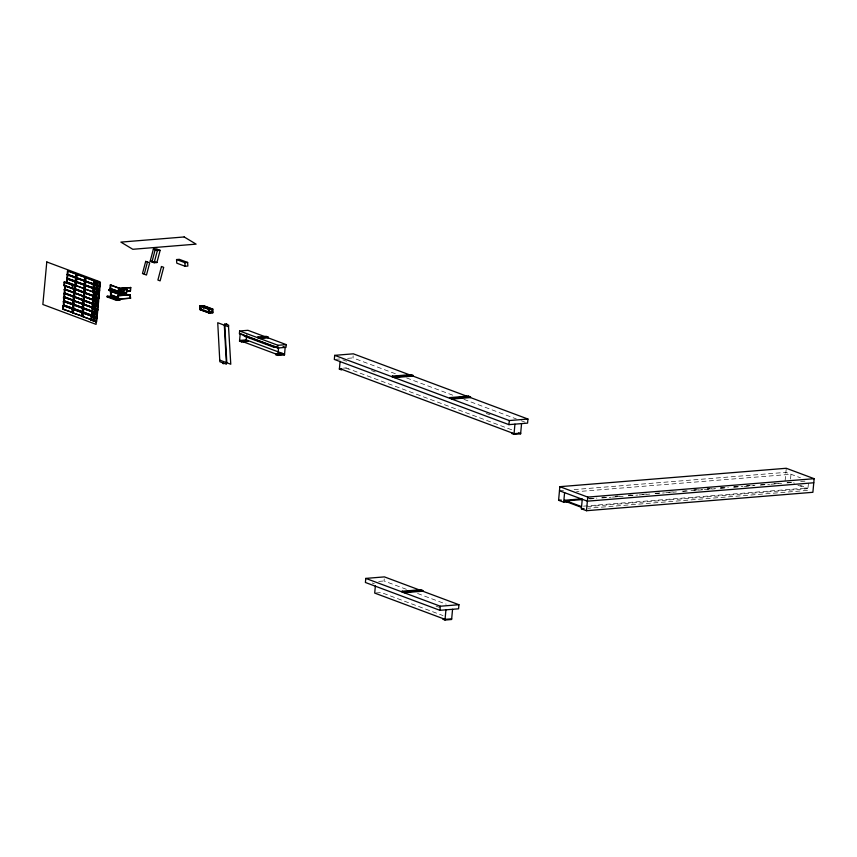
<?xml version="1.0" encoding="UTF-8"?>
<svg xmlns="http://www.w3.org/2000/svg" width="857" height="857" viewBox="0 0 857 857"><rect width="100%" height="100%" fill="white"/><g stroke="black" fill="none" stroke-linecap="round" stroke-linejoin="round"><path stroke-width="0.64" stroke-dasharray="4.29 3.21" d="M346.003 368.606L346.067 367.921L343.421 368.135M348.135 369.399L348.199 368.714M395.366 373.748L352.955 357.905L353.148 355.869M406.4 589.316L384.043 580.971L384.236 578.925M785.108 480.691L786.265 468.276M790.55 479.031L790.99 474.264L576.568 491.693M587.484 506.573L807.23 488.704L807.294 487.965L800.309 485.351M808.44 483.241L807.776 490.386L588.031 508.255M335.655 359.319L339.651 358.987M347.631 358.344L352.955 357.905M559.482 490.761L563.467 490.44M574.126 489.572L785.88 472.357L800.438 477.788M588.555 498.335L591.223 498.121M601.871 497.253L604.539 497.028M615.197 496.171L617.854 495.946M628.513 495.089L631.17 494.864M693.774 489.776L696.43 489.561M707.089 488.694L709.746 488.479M720.405 487.612L723.072 487.397M733.721 486.53L736.388 486.315M747.036 485.448L749.704 485.233M588.909 498.731L596.901 498.078M602.235 497.649L608.888 497.103M615.551 496.557L622.214 496.021M628.867 495.475L635.53 494.939M642.182 494.393L648.845 493.857M655.509 493.311L662.161 492.775M668.824 492.229L675.477 491.693M682.14 491.147L688.803 490.611M694.127 490.172L702.119 489.518M707.443 489.09L715.434 488.436M720.758 488.008L727.422 487.462M734.085 486.926L740.737 486.38M746.061 485.951L754.053 485.298M760.716 484.762L767.379 484.216M774.032 483.68L780.695 483.134M787.347 482.598L794.011 482.052M800.674 481.516L807.326 480.97M589.82 498.956L596.483 498.42M601.807 497.981L611.127 497.231M612.466 497.124L623.114 496.257M628.438 495.817L637.769 495.067M639.097 494.95L649.756 494.093M655.08 493.653L664.4 492.893M665.728 492.786L676.387 491.918M683.05 491.382L689.703 490.836M691.031 490.729L703.019 489.754M704.358 489.647L715.006 488.779M720.341 488.351L728.321 487.697M733.656 487.269L742.976 486.508M744.304 486.401L754.963 485.533M760.288 485.105L769.607 484.344M770.946 484.237L781.595 483.369M786.93 482.941L790.925 482.609L790.99 481.87L794.482 483.177M583.553 506.155L807.294 487.965M378.719 581.4L384.043 580.971M376.03 592.969L381.322 592.541L443.037 615.594M797.91 485.223L807.23 488.704M406.593 377.937L452.732 395.173M463.958 399.362L516.342 418.934M521.335 420.798L525.073 422.19M342.821 359.865L346.56 361.268M371.51 370.578L375.248 371.981M486.251 413.438L489.99 414.831M346.067 367.921L513.193 430.343M417.584 593.494L446.143 604.164M436.063 606.145L439.759 607.527M372.174 582.985L374.305 583.778"/><path stroke-width="1.29" d="M63.782 285.499L64.093 282.092L64.789 282.092L73.134 285.21L72.824 288.605L63.782 285.499L72.824 288.605M64.479 285.488L64.789 282.092M93.509 292.323L93.724 295.965L84.457 292.505L84.232 288.863L94.088 292.28L66.471 282.189L66.792 278.793L75.823 281.899L75.47 285.552L76.166 285.542L76.477 282.146L75.791 282.146L84.822 285.263L84.768 292.355L84.19 292.398L74.913 288.938L74.698 285.306L75.277 285.252L75.502 288.895L84.768 292.355M66.846 278.214L75.877 281.321L66.846 278.214L67.157 274.808L67.853 274.797L76.198 277.914L75.844 281.567L84.19 284.685L84.875 284.685L85.197 281.278L76.155 278.171L85.197 281.278M67.178 274.336L76.219 277.443L67.178 274.336L67.499 270.93L68.185 270.93L76.53 274.047L76.177 277.7L84.522 280.817L85.218 280.807L85.529 277.4L76.498 274.294L85.529 277.4M84.136 285.263L83.815 288.67L84.511 288.659L67.167 282.189L67.478 278.782M67.532 278.204L67.853 274.797M67.874 274.326L68.185 270.93M72.127 288.616L72.449 285.21L64.093 282.092M75.523 277.454L75.844 274.047L67.499 270.93M66.792 278.793L75.137 281.91L74.816 285.306L75.512 285.306M75.191 281.332L75.502 277.925L67.157 274.808M84.875 284.685L76.53 281.567L76.851 278.161M85.218 280.807L76.873 277.689L77.184 274.283M84.19 284.685L84.5 281.289M84.522 280.817L84.843 277.411M84.618 285.445L84.307 288.852L84.993 288.841L85.314 285.445L84.618 285.445L93.659 288.563L93.338 291.958L92.652 291.969L92.963 288.563M84.672 284.867L84.993 281.471L85.679 281.46L94.024 284.578L93.713 287.984L84.672 284.867L93.713 287.984M85.014 281L85.325 277.593L86.021 277.582L94.366 280.7L94.045 284.106L85.014 281L94.045 284.106M85.368 284.867L85.679 281.46M85.7 280.989L86.021 277.582M93.017 287.984L93.338 284.588L84.993 281.471M93.359 284.117L93.67 280.71L85.325 277.593M90.885 320.036L91.206 316.64L91.892 316.629L94.109 317.465L93.799 320.861L90.885 320.036L93.799 320.861M91.442 315.655L91.753 312.248L92.449 312.248L94.666 313.073L94.345 316.479L91.442 315.655L94.345 316.479M91.806 311.712L92.117 308.306L92.813 308.306L95.031 309.131L94.709 312.537L91.806 311.712L92.492 311.702L92.813 308.306M95.063 308.713L92.16 307.899L92.47 304.492L93.167 304.481L95.384 305.317L95.063 308.713L82.797 304.353L83.022 307.995L92.288 311.455M92.835 300.582L92.524 303.989L95.427 304.803L95.748 301.407L92.835 300.582L95.748 301.407M93.199 296.64L92.888 300.036L95.791 300.861L96.113 297.465L93.199 296.64L96.113 297.465M93.242 296.222L93.552 292.826L94.249 292.815L96.466 293.64L96.145 297.047L93.242 296.222L96.145 297.047M94.441 284.235L94.752 280.839L95.448 280.828L97.666 281.664L97.344 285.06L94.441 284.235L97.344 285.06M93.799 292.108L94.12 288.702L94.806 288.702L97.023 289.527L96.712 292.933L93.799 292.108L96.712 292.933M94.163 288.166L94.484 284.76L95.17 284.76L97.387 285.585L97.077 288.991L94.163 288.166L97.077 288.991M91.581 320.036L91.892 316.629M92.127 315.644L92.449 312.248M92.845 307.888L93.167 304.481M93.209 303.978L93.531 300.571M93.574 300.036L93.895 296.629M93.927 296.222L94.249 292.815M95.127 284.235L95.448 280.828M94.495 292.098L94.806 288.702M94.859 288.156L95.17 284.76M93.102 320.872L93.424 317.465L91.206 316.64M93.659 316.479L93.97 313.084L91.753 312.248M94.024 312.537L94.334 309.141L92.117 308.306M94.377 308.724L94.688 305.317L92.47 304.492M95.427 304.803L94.741 304.813L95.052 301.407M95.791 300.861L95.106 300.871L95.416 297.465M95.459 297.058L95.77 293.651L93.552 292.826M96.659 285.07L96.97 281.664L94.752 280.839M96.016 292.933L96.338 289.537L94.12 288.702M96.38 288.991L96.702 285.595L94.484 284.76M93.659 321.075L93.97 317.668L94.666 317.668L96.884 318.493L96.562 321.9L93.659 321.075L96.562 321.9M94.184 316.683L94.506 313.276L95.191 313.276L97.409 314.101L97.098 317.497L94.184 316.683L97.098 317.497M94.549 312.741L94.87 309.334L95.556 309.334L97.773 310.159L97.462 313.555L94.549 312.741L97.462 313.555M94.902 308.916L95.223 305.52L95.909 305.51L98.126 306.345L97.816 309.741L94.902 308.916L97.816 309.741M95.266 305.006L95.588 301.61L96.273 301.6L98.491 302.435L98.18 305.831L95.266 305.006L98.18 305.831M95.63 301.064L95.952 297.668L96.637 297.658L98.855 298.482L98.544 301.889L95.63 301.064L98.544 301.889M95.984 297.25L96.305 293.844L96.991 293.844L99.208 294.669L98.898 298.075L95.984 297.25L98.898 298.075M96.38 293.073L96.691 289.666L97.387 289.666L99.605 290.491L99.283 293.887L96.38 293.073L99.283 293.887M96.745 289.13L97.055 285.724L97.752 285.724L99.969 286.549L99.648 289.945L96.745 289.13L99.648 289.945M97.205 285.274L97.516 281.867L98.212 281.867L100.43 282.692L100.108 286.099L97.205 285.274L100.108 286.099M94.345 321.064L94.666 317.668M94.881 316.672L95.191 313.276M95.245 312.73L95.556 309.334M95.598 308.916L95.909 305.51M95.963 305.006L96.273 301.6M96.327 301.064L96.637 297.658M96.68 297.25L96.991 293.844M97.066 293.062L97.387 289.666M97.43 289.12L97.752 285.724M97.891 285.263L98.212 281.867M95.877 321.9L96.188 318.504L93.97 317.668M96.402 317.508L96.723 314.101L94.506 313.276M96.766 313.566L97.087 310.159L94.87 309.334M97.12 309.752L97.441 306.345L95.223 305.52M97.484 305.842L97.805 302.435L95.588 301.61M97.848 301.9L98.169 298.493L95.952 297.668M98.201 298.075L98.523 294.679L96.305 293.844M98.598 293.897L98.909 290.491L96.691 289.666M98.962 289.955L99.273 286.549L97.055 285.724M99.423 286.099L99.733 282.703L97.516 281.867M107.168 296.918L107.232 296.201L110.564 296.179L119.83 299.639L119.755 300.346L116.434 300.378L107.168 296.918L110.489 296.886L119.755 300.346M109.953 288.434L110.264 285.038L110.96 285.027L119.305 288.145L118.994 291.551L109.953 288.434L118.994 291.551M110.649 288.434L110.96 285.027M110.489 296.886L110.564 296.179M116.434 300.378L116.498 299.661L107.232 296.201M118.298 291.551L118.62 288.156L110.264 285.038M119.616 288.263L119.605 291.841L119.616 288.263L130.746 287.566L130.425 290.962L126.825 291.262M120.419 292.151L120.73 288.745L121.426 288.734L123.633 289.57L123.322 292.965L120.419 292.151L123.322 292.965M121.105 292.141L121.426 288.734M122.626 292.976L122.947 289.57L120.73 288.745M123.472 293.019L123.783 289.623L126.665 289.387L126.643 292.965L123.472 293.019L126.643 292.965M123.772 293.201L123.783 289.623M126.343 292.794L126.665 289.387M130.425 290.962L130.446 287.384M219.97 360.208L230.779 364.246L228.53 326.763L217.732 322.725L219.831 361.74L226.419 364.204L224.32 325.189M222.884 362.886L223.291 363.829L223.366 363.068M226.452 324.396L226.527 323.625L226.934 324.578M228.53 326.763L228.68 325.232L224.716 323.742L226.816 362.757M239.639 330.984L239.392 333.705L277.722 348.017L286.002 347.342L286.259 344.621L247.93 330.309L239.639 330.984L277.968 345.296L286.259 344.621M241.653 341.911L241.717 341.236L248.348 340.69L248.284 341.375L241.653 341.911L239.521 341.118L240.217 333.63L244.481 335.226L244.384 336.244L274.197 347.374L276.404 347.203L246.591 336.062L244.384 336.244M248.284 341.375L246.152 340.583L246.687 335.044M257.807 337.058L257.743 337.744L266.024 337.069L266.088 336.383L257.807 337.058L259.939 337.851L268.22 337.176L268.155 337.862L259.875 338.536L259.939 337.851M274.197 347.374L274.294 346.357L278.546 347.953L277.85 355.43L284.481 354.894L285.177 347.406L283.046 346.614M277.85 355.43L275.729 354.637L275.793 353.962L282.414 353.416L282.349 354.102L284.481 354.894M277.722 348.017L277.968 345.296M334.701 355.344L334.316 359.426L508.929 424.644L527.569 423.122L527.944 419.041L353.341 353.823L334.701 355.344L509.315 420.551L527.944 419.041M341.568 369.26L341.504 369.935L339.383 369.142L340.1 361.322M365.789 578.4L365.403 582.481L439.93 610.313L458.57 608.802L458.945 604.721L384.429 576.89L365.789 578.4L440.305 606.231L458.945 604.721M392.26 376.137L392.195 376.812L410.835 375.302L410.899 374.616L392.26 376.137L394.391 376.93L413.02 375.42L412.956 376.094L394.327 377.605L394.391 376.93M375.366 585.942L374.702 593.076L445.051 619.354L451.671 618.818M402.04 591.244L401.987 591.919L420.616 590.409L420.68 589.723L402.04 591.244L404.172 592.037L422.812 590.527L422.747 591.201L404.108 592.712L404.172 592.037M449.754 397.605L449.689 398.291L468.329 396.77L468.393 396.095L449.754 397.605L451.885 398.398L470.514 396.887L470.45 397.573L451.821 399.083L451.885 398.398M439.93 610.313L440.305 606.231M442.919 618.561L442.855 619.236L444.987 620.039L451.618 619.493L452.56 609.295M444.987 620.039L445.929 609.83M508.929 424.644L509.315 420.551M511.929 432.881L511.865 433.567L513.996 434.36L520.617 433.813L521.559 423.615M513.996 434.36L514.939 424.151M569.027 501.763L563.702 502.191L558.593 500.284L559.857 486.68L786.265 468.276L814.15 478.688L812.886 492.293L586.477 510.708L581.367 508.79L582.257 499.267M563.702 502.191L564.592 492.668M564.581 500.284L580.896 506.369L580.821 507.108L564.517 501.013L564.581 500.284L581.892 498.87M586.477 510.708L587.741 497.092L559.857 486.68M120.944 294.883L121.116 294.208L123.879 293.983L123.697 294.658L120.944 294.883L108.807 290.352L108.764 289.591L111.528 289.366L119.873 292.483L119.916 293.244L111.571 290.127L108.807 290.352M121.116 294.208L118.898 293.383L118.727 294.047L121.48 293.822L121.662 293.158L123.879 293.983M144.276 274.219L147.458 262.017M150.168 261.256L153.382 249.076L156.145 248.851L160.141 250.34L156.927 262.521L154.164 262.745L150.168 261.256L152.01 261.106M154.164 262.745L157.377 250.565L160.141 250.34M157.945 249.516L155.138 249.73L151.968 261.931L153.81 261.781M176.542 259.553L179.306 259.328L187.651 262.446L187.865 266.045L185.112 266.27L176.767 263.153L176.542 259.553L184.898 262.671L187.651 262.446M74.28 296.49L65.014 293.03L64.575 285.638L73.841 289.098L74.28 296.49L73.702 296.533L64.436 293.073L64.221 289.441L65.368 289.227L74.634 292.687L74.42 289.055L65.153 285.595L65.368 289.227M73.841 289.098L74.42 289.055M74.913 288.938L75.502 288.895M74.334 289.28L83.6 292.751L84.04 300.132L74.773 296.672L74.334 289.28L74.913 289.238L84.179 292.698L84.393 296.34L83.815 296.383L74.548 292.923L83.825 296.501M119.926 288.445L130.746 287.566M64.436 293.073L65.014 293.03M63.857 293.33L73.124 296.79L73.573 304.203L64.307 300.743L63.857 293.33L64.436 293.287L73.702 296.747L74.056 304.385L83.333 307.845L82.883 300.432L73.616 296.972L74.195 296.929L83.461 300.389L83.686 304.021L73.831 300.614L93.22 307.588L83.375 304.171M74.634 292.687L64.789 289.28M64.221 289.441L74.066 292.858L64.8 289.387M84.04 300.132L74.195 296.726L73.981 293.083L75.127 292.869L84.393 296.34M84.457 292.505L94.302 295.922M83.6 292.751L93.713 296.265L93.863 298.686M124.083 289.805L126.965 289.57M118.748 297.99L110.649 294.958L110.424 291.326L111.003 291.273L111.228 294.915L118.17 297.508M119.305 291.669L121.705 291.466M126.515 291.08L130.125 290.791M64.661 296.918L64.082 296.961L73.927 300.378L64.661 296.918L64.436 293.287M63.504 297.154L73.348 300.561L63.504 297.154L63.718 300.786L73.573 304.203M108.764 289.591L117.109 292.708L119.873 292.483M73.124 296.79L73.702 296.747M74.195 296.726L74.773 296.672M121.662 293.158L117.152 293.469L117.109 292.708M73.981 293.083L93.927 299.896L84.082 296.479M92.417 303.26L84.307 300.239L83.868 292.848L93.713 296.265M110.649 294.958L111.228 294.915M120.269 294.733L110.424 291.326M117.763 295.633L130.221 294.819L130.596 298.204L118.587 299.179L117.763 295.633L118.137 299.007L130.596 298.204M118.212 295.804L130.221 294.819M63.718 300.786L64.307 300.743M63.332 301.364L73.177 304.781L73.391 308.413L63.547 305.006L63.332 301.364L73.177 304.781M83.333 307.845L73.477 304.428L73.263 300.796L83.108 304.203M82.883 300.432L83.461 300.389M95.106 300.871L83.515 296.651L83.729 300.282L84.307 300.239M91.71 310.973L83.6 307.942L83.15 300.539L93.006 303.946L92.417 303.999L92.642 307.631M73.477 304.428L74.056 304.385M62.947 309.184L72.791 312.591L62.947 309.184L62.722 305.542L63.311 305.499L72.577 308.959L72.899 312.901L82.743 316.319L82.518 312.676L73.252 309.216L72.674 309.27L92.063 316.244L82.208 312.826L82.433 316.458L91.699 319.929M91.678 315.065L73.327 308.531L73.113 304.888L73.691 304.846L82.958 308.306L83.172 311.948L63.547 305.006M73.263 300.796L92.652 307.77L92.063 307.813M62.722 305.542L72.577 308.959M83.022 307.995L83.6 307.942M73.113 304.888L82.958 308.306M92.256 315.547L82.99 312.087L82.765 308.445L94.709 312.537M72.899 312.901L82.743 316.319M92.61 311.862L82.765 308.445M199.67 305.96L203.591 305.649L212.857 309.109L213.072 312.741L209.151 313.062L199.885 309.602L199.67 305.96L208.937 309.42L212.857 309.109M203.473 305.863L200.709 306.088L200.924 309.72M82.433 316.458L91.121 319.447M199.885 309.602L209.729 313.009L209.515 309.377L200.249 305.917L200.463 309.548M211.99 311.862L209.226 312.087L200.881 308.97M212.033 312.612L209.269 312.837L209.054 309.206L211.818 308.981L212.493 312.784L212.279 309.152L203.013 305.692M239.521 341.118L246.152 340.583M275.729 354.637L282.349 354.102M339.383 369.142L342.029 368.928M520.681 433.139L514.05 433.674L339.447 368.467M587.741 497.092L814.15 478.688M558.593 500.284L561.26 500.07M564.517 501.013L581.828 499.61M813.775 482.77L587.366 501.174L559.482 490.761M581.367 508.79L584.035 508.576M75.844 274.047L76.53 274.047M76.177 277.7L76.873 277.689M75.502 277.925L76.198 277.914M93.67 280.71L94.366 280.7M75.844 281.567L76.53 281.567M75.137 281.91L75.823 281.899M96.97 281.664L97.666 281.664M66.471 282.189L67.167 282.189M99.733 282.703L100.43 282.692M93.338 284.588L94.024 284.578M72.449 285.21L73.134 285.21M96.702 285.595L97.387 285.585M99.273 286.549L99.969 286.549M118.62 288.156L119.305 288.145M96.338 289.537L97.023 289.527M122.947 289.57L123.633 289.57M98.909 290.491L99.605 290.491M95.77 293.651L96.466 293.64M98.523 294.679L99.208 294.669M98.169 298.493L98.855 298.482M116.498 299.661L119.83 299.639M97.805 302.435L98.491 302.435M94.688 305.317L95.384 305.317M97.441 306.345L98.126 306.345M94.334 309.141L95.031 309.131M97.087 310.159L97.773 310.159M93.97 313.084L94.666 313.073M96.723 314.101L97.409 314.101M93.424 317.465L94.109 317.465M96.188 318.504L96.884 318.493M153.382 249.076L157.377 250.565M154.731 261.706L156.927 262.521M410.899 374.616L413.02 375.42M468.393 396.095L470.514 396.887M266.088 336.383L268.22 337.176M518.485 433.021L520.617 433.813M121.48 293.822L123.697 294.658M76.477 282.146L84.822 285.263M85.314 285.445L93.659 288.563M84.093 296.597L93.359 300.057L92.781 300.111L92.995 303.742L83.729 300.282M83.15 300.539L94.741 304.813M420.68 589.723L422.812 590.527M129.782 294.658L130.157 298.032M208.937 309.42L209.151 313.062M203.591 305.649L203.612 308.284M184.898 262.671L185.112 266.27M111.528 289.366L111.571 290.127M93.134 296.308L93.349 299.939M84.822 288.82L85.036 292.451M84.447 292.805L84.661 296.436M83.965 288.766L84.19 292.398M83.729 300.486L83.954 304.128M83.247 296.543L83.461 300.186M83.343 308.402L83.568 312.034M82.529 304.256L82.743 307.888M82.797 312.784L83.011 316.415M82.379 308.359L82.593 311.991M81.94 312.73L82.165 316.362M74.913 289.238L75.127 292.869M74.195 296.929L74.42 300.561M73.488 292.901L73.702 296.533M73.691 304.846L73.906 308.477M72.77 300.614L72.995 304.246M73.252 309.216L73.477 312.859M72.599 304.824L72.813 308.466M71.999 309.002L72.213 312.644M63.911 301.321L64.125 304.953M63.311 305.499L63.525 309.131M46.792 261.953L42.85 304.481L96.08 324.364L100.033 281.835L46.792 261.953M145.701 261.364L142.476 273.544L146.472 275.033L149.696 262.853L145.701 261.364M161.47 266.516L157.902 280.046L160.12 280.871L163.687 267.341L161.47 266.516M184.18 236.96L120.88 242.113L132.803 249.291L196.103 244.138L184.18 236.96M246.216 339.897L239.585 340.443L277.914 354.755L284.545 354.22L246.216 339.897"/></g></svg>
